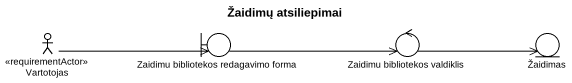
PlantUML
@startuml
title Žaidimų atsiliepimai
actor Vartotojas <<requirementActor>>
boundary "Zaidimu bibliotekos redagavimo forma" as Zaidimu_bibliotekos
control "Zaidimu bibliotekos valdiklis" as Zaidimu_bibliotekos_2
entity Žaidimas
Vartotojas -right-> Zaidimu_bibliotekos
Zaidimu_bibliotekos -right-> Zaidimu_bibliotekos_2
Zaidimu_bibliotekos_2 -right-> Žaidimas
@enduml
